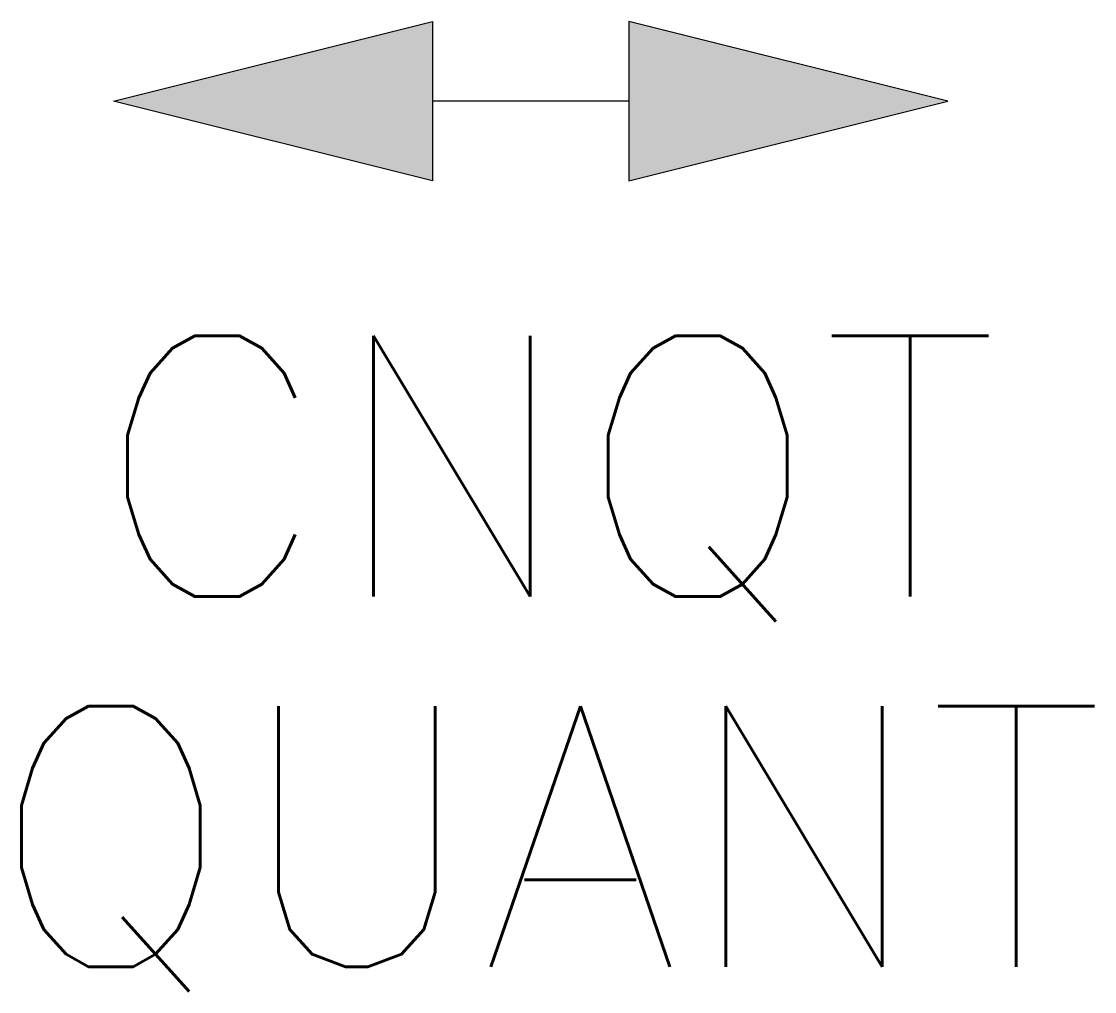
# Model space of a CAD drawing. Header units: millimetres. Extents: x 1067.552 to 1067.964, y 339.783 to 340.155.
import ezdxf
from ezdxf.enums import TextEntityAlignment as Align

# ---------------------------------------------------------------- set-up
doc = ezdxf.new("R2010")
doc.units = ezdxf.units.MM
doc.header["$LTSCALE"] = 10
doc.layers.add('cnqt', color=7, linetype='Continuous')
doc.styles.add('r80', font='romans.shx')

msp = doc.modelspace()

# ---------------------------------------------------------------- hatches: boundary and pattern name
at = {"layer": 'cnqt'}
h = msp.add_hatch(color=214, dxfattribs=at)
h.paths.add_polyline_path([(1067.90747, 340.12489), (1067.78512, 340.15548), (1067.78512, 340.0943)])
h.paths.add_polyline_path([(1067.70983, 340.15548), (1067.58747, 340.12489), (1067.70983, 340.0943)])

# ---------------------------------------------------------------- linework, layer by layer
at = {"color": 214}
for p, q in [((1067.58747, 340.12489), (1067.70983, 340.15548)), ((1067.70983, 340.15548), (1067.70983, 340.0943)), ((1067.90747, 340.12489), (1067.78512, 340.15548)), ((1067.78512, 340.15548), (1067.78512, 340.0943)), ((1067.70983, 340.0943), (1067.58747, 340.12489)), ((1067.78512, 340.0943), (1067.90747, 340.12489))]:
    msp.add_line(p, q, dxfattribs=at)
at = {"layer": 'cnqt', "color": 214}
msp.add_line((1067.78512, 340.12489), (1067.70983, 340.12489), dxfattribs=at)

# ---------------------------------------------------------------- texts
at = {"color": 214, "style": 'r80', "flags": 1}
for tag, text, p in [('CNQT', 'Código', (1067.75367, 339.98486)), ('QUANT', 'Quantidade', (1067.75367, 339.84284))]:
    msp.add_attdef(tag, text=text, height=0.1, dxfattribs=at).set_placement(p, align=Align.MIDDLE_CENTER)

doc.saveas('drawing.dxf')
